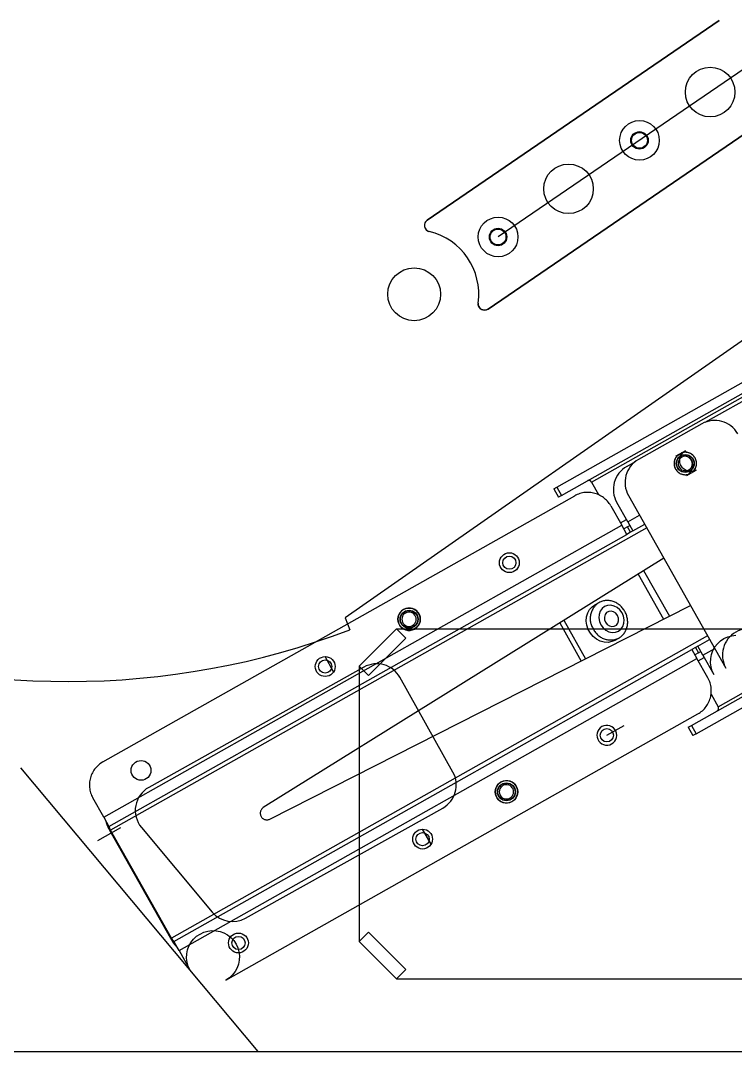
# Model space of a CAD drawing. Header units: inches. Extents: x 0 to 20.3, y 0 to 46.
# Drawn here: x 8.73 to 15.49, y 0 to 9.75 of the extents above; entities that cross this region are included whole.
import ezdxf

# ---------------------------------------------------------------- set-up
doc = ezdxf.new("R2010")
doc.units = ezdxf.units.IN
doc.header["$MEASUREMENT"] = 0
for name, color, linetype in [('1_250BIT_500DEP', 7, 'Continuous'), ('3_250BIT_500TAB', 7, 'Continuous'), ('6_125BIT_500DEP', 7, 'Continuous'), ('6A_125BIT_500DEP', 7, 'Continuous'), ('7_VCARVE_BIT', 7, 'Continuous'), ('8_250BIT_500OUTLINE', 7, 'Continuous'), ('CONSTRUCTION', 7, 'Continuous'), ('DF_COMP', 7, 'Continuous'), ('PLASTICS', 7, 'Continuous')]:
    doc.layers.add(name, color=color, linetype=linetype)

msp = doc.modelspace()

# ---------------------------------------------------------------- linework, layer by layer
at = {"layer": '1_250BIT_500DEP', "linetype": 'Continuous'}
for centre, radius in [((15.2564, 9.078), 0.2344), ((13.9169, 8.1625), 0.2344), ((12.4571, 7.1647), 0.25)]:
    msp.add_circle(centre, radius, dxfattribs=at)
at = {"layer": '3_250BIT_500TAB', "linetype": 'Continuous'}
for p, q in [((11.9814, 3.6361), (9.9466, 2.4984)), ((12.8229, 2.6433), (12.3216, 3.5399)), ((10.8609, 1.26), (12.7267, 2.3031)), ((9.8768, 2.1199), (10.5471, 1.3179))]:
    msp.add_line(p, q, dxfattribs=at)
for centre, start, end in [((12.1034, 3.4179), 29.20922, 119.20922), ((12.6047, 2.5213), 299.20922, 29.20922), ((10.0686, 2.2802), 119.20922, 219.88957), ((10.7389, 1.4782), 219.88957, 299.20922)]:
    msp.add_arc(centre, 0.25, start, end, dxfattribs=at)
at = {"layer": '6_125BIT_500DEP', "linetype": 'Continuous'}
for centre, radius in [((14.5877, 8.621), 0.0825), ((13.2503, 7.7068), 0.0825), ((15.0212, 5.5634), 0.085), ((12.4084, 4.0893), 0.085), ((13.3297, 2.4562), 0.085)]:
    msp.add_circle(centre, radius, dxfattribs=at)
at = {"layer": '6A_125BIT_500DEP', "linetype": 'Continuous'}
for centre in [(13.3571, 4.6245), (11.6152, 3.6418), (14.2784, 2.9915), (12.5365, 2.0088), (10.7946, 1.026)]:
    msp.add_circle(centre, 0.0625, dxfattribs=at)
at = {"layer": '7_VCARVE_BIT', "linetype": 'Continuous'}
for centre in [(13.3571, 4.6245), (11.6152, 3.6418), (14.2784, 2.9915), (12.5365, 2.0088), (10.7946, 1.026)]:
    msp.add_circle(centre, 0.0625, dxfattribs=at)
at = {"layer": '8_250BIT_500OUTLINE', "linetype": 'Continuous'}
for p, q in [((8.7342, 2.6837), (10.9774, 0)), ((10.9774, 0), (18.375, 0))]:
    msp.add_line(p, q, dxfattribs=at)
at = {"layer": 'CONSTRUCTION', "linetype": 'Continuous'}
for p, q in [((18.1953, 8.5681), (11.8034, 4.1025)), ((11.8034, 4.1025), (11.8466, 3.9891)), ((12.2911, 4), (11.9375, 3.6464)), ((12.2911, 4), (17.6464, 4)), ((12.3794, 3.9116), (12.2911, 4)), ((12.0259, 3.5581), (12.3794, 3.9116)), ((11.9375, 3.6464), (12.0259, 3.5581)), ((11.9375, 3.6464), (11.9375, 1.0411)), ((12.0259, 1.1294), (11.9375, 1.0411)), ((12.3794, 0.7759), (12.0259, 1.1294)), ((11.9375, 1.0411), (12.2911, 0.6875)), ((12.2911, 0.6875), (12.3794, 0.7759)), ((12.2911, 0.6875), (17.6464, 0.6875)), ((0, 0), (18.375, 0))]:
    msp.add_line(p, q, dxfattribs=at)
msp.add_arc((9.1875, 10.9727), 7.4727, 249.15504, 290.84496, dxfattribs=at)
at = {"layer": 'DF_COMP', "linetype": 'Continuous'}
for p, q in [((12.58, 7.8664), (15.3421, 9.7543)), ((15.9251, 9.5351), (13.2503, 7.7068)), ((13.1555, 7.0243), (16.6375, 9.4043)), ((14.1331, 5.3866), (16.637, 6.7993)), ((13.8058, 5.3398), (16.0921, 6.6296)), ((13.85, 5.2614), (16.1363, 6.5513)), ((15.209, 5.9535), (15.7838, 6.2778)), ((15.1771, 5.9383), (14.5783, 5.6005)), ((15.0219, 5.6843), (14.9326, 5.6339)), ((14.9919, 5.6652), (14.9823, 5.6619)), ((14.9947, 5.6665), (14.9851, 5.6636)), ((14.9892, 5.6554), (14.9962, 5.6639)), ((15.0017, 5.6676), (14.9919, 5.6652)), ((15.0044, 5.6685), (14.9947, 5.6665)), ((14.9962, 5.6639), (15.004, 5.6716)), ((15.0117, 5.6689), (15.0017, 5.6676)), ((15.004, 5.6716), (15.0126, 5.6784)), ((15.0143, 5.6696), (15.0044, 5.6685)), ((15.0219, 5.6694), (15.0117, 5.6689)), ((15.0126, 5.6784), (15.0219, 5.6843)), ((15.0243, 5.6698), (15.0143, 5.6696)), ((15.032, 5.6688), (15.0219, 5.6694)), ((15.0342, 5.6691), (15.0243, 5.6698)), ((15.042, 5.6673), (15.032, 5.6688)), ((15.044, 5.6674), (15.0342, 5.6691)), ((15.0518, 5.6649), (15.042, 5.6673)), ((15.0536, 5.6648), (15.044, 5.6674)), ((15.0614, 5.6615), (15.0518, 5.6649)), ((15.0629, 5.6613), (15.0536, 5.6648)), ((15.0705, 5.6572), (15.0614, 5.6615)), ((15.0719, 5.657), (15.0629, 5.6613)), ((14.4679, 5.5354), (14.5488, 5.581)), ((14.9158, 5.5783), (14.9148, 5.5684)), ((14.9148, 5.5684), (14.9148, 5.5585)), ((14.9154, 5.5703), (14.9152, 5.5631)), ((14.9152, 5.5631), (14.9155, 5.556)), ((14.9157, 5.5733), (14.9154, 5.5703)), ((14.916, 5.5763), (14.9157, 5.5733)), ((14.9176, 5.5881), (14.9158, 5.5783)), ((14.9164, 5.5793), (14.916, 5.5763)), ((14.9169, 5.5822), (14.9164, 5.5793)), ((14.9175, 5.5852), (14.9169, 5.5822)), ((14.9182, 5.5881), (14.9175, 5.5852)), ((14.9204, 5.5977), (14.9176, 5.5881)), ((14.9189, 5.5911), (14.9182, 5.5881)), ((14.9197, 5.594), (14.9189, 5.5911)), ((14.9207, 5.5969), (14.9197, 5.594)), ((14.924, 5.6069), (14.9204, 5.5977)), ((14.9216, 5.5997), (14.9207, 5.5969)), ((14.9227, 5.6025), (14.9216, 5.5997)), ((14.9239, 5.6053), (14.9227, 5.6025)), ((14.9251, 5.6081), (14.9239, 5.6053)), ((14.9285, 5.6158), (14.924, 5.6069)), ((14.9264, 5.6108), (14.9251, 5.6081)), ((14.9278, 5.6135), (14.9264, 5.6108)), ((14.9293, 5.6161), (14.9278, 5.6135)), ((14.9338, 5.6242), (14.9285, 5.6158)), ((14.9308, 5.6187), (14.9293, 5.6161)), ((14.9324, 5.6213), (14.9308, 5.6187)), ((14.9341, 5.6238), (14.9324, 5.6213)), ((14.9326, 5.6339), (14.9425, 5.6388)), ((14.9399, 5.6321), (14.9338, 5.6242)), ((14.9359, 5.6262), (14.9341, 5.6238)), ((14.9377, 5.6286), (14.9359, 5.6262)), ((14.9396, 5.631), (14.9377, 5.6286)), ((14.9416, 5.6333), (14.9396, 5.631)), ((14.9467, 5.6394), (14.9399, 5.6321)), ((14.9436, 5.6355), (14.9416, 5.6333)), ((14.9425, 5.6388), (14.9528, 5.6427)), ((14.9457, 5.6377), (14.9436, 5.6355)), ((14.9478, 5.6398), (14.9457, 5.6377)), ((14.9541, 5.6461), (14.9467, 5.6394)), ((14.95, 5.6419), (14.9478, 5.6398)), ((14.9523, 5.6439), (14.95, 5.6419)), ((14.9546, 5.6458), (14.9523, 5.6439)), ((14.9528, 5.6427), (14.9634, 5.6454)), ((14.9549, 5.5782), (14.9532, 5.564)), ((14.9532, 5.564), (14.9546, 5.5499)), ((14.957, 5.6477), (14.9546, 5.6458)), ((14.9594, 5.5916), (14.9549, 5.5782)), ((14.9666, 5.6039), (14.9594, 5.5916)), ((14.9634, 5.6454), (14.9743, 5.647)), ((14.9762, 5.6143), (14.9666, 5.6039)), ((14.9685, 5.5939), (14.9692, 5.6049)), ((14.969, 5.5829), (14.9685, 5.5939)), ((14.9706, 5.572), (14.969, 5.5829)), ((14.9692, 5.6049), (14.971, 5.6157)), ((14.9733, 5.5614), (14.9706, 5.572)), ((14.971, 5.6157), (14.9739, 5.6263)), ((14.9771, 5.5511), (14.9733, 5.5614)), ((14.9739, 5.6263), (14.978, 5.6365)), ((14.9743, 5.647), (14.9853, 5.6475)), ((14.9878, 5.6226), (14.9762, 5.6143)), ((14.978, 5.6365), (14.9831, 5.6462)), ((14.9831, 5.6462), (14.9892, 5.6554)), ((14.9853, 5.6475), (14.9962, 5.6468)), ((15.0009, 5.6282), (14.9878, 5.6226)), ((14.9962, 5.6468), (15.0071, 5.645)), ((15.0148, 5.6311), (15.0009, 5.6282)), ((15.0071, 5.645), (15.0176, 5.642)), ((15.029, 5.6309), (15.0148, 5.6311)), ((15.0176, 5.642), (15.0279, 5.638)), ((15.0279, 5.638), (15.0376, 5.6329)), ((15.0429, 5.6278), (15.029, 5.6309)), ((15.0376, 5.6329), (15.0468, 5.6268)), ((15.0558, 5.6219), (15.0429, 5.6278)), ((15.0468, 5.6268), (15.0552, 5.6198)), ((15.0552, 5.6198), (15.0629, 5.612)), ((15.0672, 5.6134), (15.0558, 5.6219)), ((15.0629, 5.612), (15.0698, 5.6033)), ((15.0766, 5.6028), (15.0672, 5.6134)), ((15.0698, 5.6033), (15.0757, 5.5941)), ((15.0793, 5.6521), (15.0705, 5.6572)), ((15.0804, 5.6519), (15.0719, 5.657)), ((15.0757, 5.5941), (15.0806, 5.5842)), ((15.0836, 5.5904), (15.0766, 5.6028)), ((15.0875, 5.6461), (15.0793, 5.6521)), ((15.0884, 5.646), (15.0804, 5.6519)), ((15.0806, 5.5842), (15.0844, 5.5739)), ((15.0879, 5.5768), (15.0836, 5.5904)), ((15.0844, 5.5739), (15.0871, 5.5633)), ((15.0871, 5.5633), (15.0887, 5.5524)), ((15.095, 5.6394), (15.0875, 5.6461)), ((15.0876, 5.5486), (15.0892, 5.5627)), ((15.0892, 5.5627), (15.0879, 5.5768)), ((15.0959, 5.6393), (15.0884, 5.646)), ((15.102, 5.632), (15.095, 5.6394)), ((15.1026, 5.632), (15.0959, 5.6393)), ((15.1082, 5.624), (15.102, 5.632)), ((15.1087, 5.6241), (15.1026, 5.632)), ((15.1135, 5.6154), (15.1082, 5.624)), ((15.114, 5.6157), (15.1087, 5.6241)), ((15.1181, 5.6064), (15.1135, 5.6154)), ((15.1185, 5.6068), (15.114, 5.6157)), ((15.1218, 5.597), (15.1181, 5.6064)), ((15.1221, 5.5975), (15.1185, 5.6068)), ((15.1245, 5.5872), (15.1218, 5.597)), ((15.1248, 5.588), (15.1221, 5.5975)), ((15.1263, 5.5773), (15.1245, 5.5872)), ((15.1267, 5.5782), (15.1248, 5.588)), ((15.1272, 5.5672), (15.1263, 5.5773)), ((15.1276, 5.5683), (15.1267, 5.5782)), ((15.127, 5.557), (15.1272, 5.5672)), ((15.1276, 5.5583), (15.1276, 5.5683)), ((14.9148, 5.5585), (14.9158, 5.5485)), ((14.9155, 5.556), (14.9162, 5.549)), ((14.9158, 5.5485), (14.9176, 5.5388)), ((14.9162, 5.549), (14.9174, 5.542)), ((14.9174, 5.542), (14.9191, 5.5351)), ((14.9176, 5.5388), (14.9204, 5.5292)), ((14.9191, 5.5351), (14.9212, 5.5283)), ((14.9204, 5.5292), (14.924, 5.5199)), ((14.9212, 5.5283), (14.9238, 5.5217)), ((14.9238, 5.5217), (14.9268, 5.5152)), ((14.924, 5.5199), (14.9285, 5.511)), ((14.9268, 5.5152), (14.9302, 5.509)), ((14.9285, 5.511), (14.9338, 5.5026)), ((14.9302, 5.509), (14.9341, 5.503)), ((14.9338, 5.5026), (14.9398, 5.4947)), ((14.9341, 5.503), (14.9383, 5.4973)), ((14.9383, 5.4973), (14.9429, 5.4919)), ((14.9398, 5.4947), (14.9466, 5.4874)), ((14.9429, 5.4919), (14.9479, 5.4868)), ((14.9466, 5.4874), (14.954, 5.4808)), ((14.9479, 5.4868), (14.9532, 5.4821)), ((14.9532, 5.4821), (14.9588, 5.4777)), ((14.954, 5.4808), (14.962, 5.4748)), ((14.9546, 5.5499), (14.9588, 5.5363)), ((14.9588, 5.5363), (14.9658, 5.5239)), ((14.9588, 5.4777), (14.9647, 5.4737)), ((14.962, 5.4748), (14.9705, 5.4697)), ((14.9647, 5.4737), (14.9708, 5.4701)), ((14.9658, 5.5239), (14.9752, 5.5133)), ((14.9705, 5.4697), (14.9795, 5.4654)), ((14.9708, 5.4701), (14.9772, 5.467)), ((14.9752, 5.5133), (14.9866, 5.5048)), ((14.982, 5.5413), (14.9771, 5.5511)), ((14.9772, 5.467), (14.9837, 5.4642)), ((14.9795, 5.4654), (14.9888, 5.4619)), ((14.9879, 5.532), (14.982, 5.5413)), ((14.9837, 5.4642), (14.9905, 5.4619)), ((14.9866, 5.5048), (14.9996, 5.4989)), ((14.9948, 5.5234), (14.9879, 5.532)), ((15.0024, 5.5155), (14.9948, 5.5234)), ((14.9996, 5.4989), (15.0134, 5.4958)), ((15.0109, 5.5085), (15.0024, 5.5155)), ((15.0201, 5.5024), (15.0109, 5.5085)), ((15.0134, 5.4958), (15.0277, 5.4957)), ((15.0298, 5.4974), (15.0201, 5.5024)), ((15.0277, 5.4957), (15.0416, 5.4985)), ((15.04, 5.4933), (15.0298, 5.4974)), ((15.0358, 5.451), (15.1251, 5.5014)), ((15.0506, 5.4904), (15.04, 5.4933)), ((15.0416, 5.4985), (15.0546, 5.5041)), ((15.0537, 5.4638), (15.0451, 5.4569)), ((15.0478, 5.4602), (15.0573, 5.4632)), ((15.0615, 5.4885), (15.0506, 5.4904)), ((15.0535, 5.4624), (15.0602, 5.4648)), ((15.0615, 5.4714), (15.0537, 5.4638)), ((15.0546, 5.5041), (15.0662, 5.5124)), ((15.0724, 5.4878), (15.0615, 5.4885)), ((15.0685, 5.4799), (15.0615, 5.4714)), ((15.0662, 5.5124), (15.0758, 5.5228)), ((15.0746, 5.4891), (15.0685, 5.4799)), ((15.0834, 5.4883), (15.0724, 5.4878)), ((15.0797, 5.4988), (15.0746, 5.4891)), ((15.0758, 5.5228), (15.0831, 5.5351)), ((15.0837, 5.509), (15.0797, 5.4988)), ((15.0831, 5.5351), (15.0876, 5.5486)), ((15.0943, 5.4899), (15.0834, 5.4883)), ((15.0867, 5.5196), (15.0837, 5.509)), ((15.0855, 5.479), (15.0932, 5.4856)), ((15.0885, 5.5305), (15.0867, 5.5196)), ((15.0883, 5.4807), (15.0958, 5.4873)), ((15.0892, 5.5414), (15.0885, 5.5305)), ((15.0887, 5.5524), (15.0892, 5.5414)), ((15.0932, 5.4856), (15.1003, 5.4928)), ((15.1049, 5.4927), (15.0943, 5.4899)), ((15.0958, 5.4873), (15.1025, 5.4946)), ((15.1003, 5.4928), (15.1067, 5.5007)), ((15.1025, 5.4946), (15.1086, 5.5025)), ((15.1152, 5.4965), (15.1049, 5.4927)), ((15.1067, 5.5007), (15.1123, 5.5091)), ((15.1086, 5.5025), (15.1139, 5.5109)), ((15.1123, 5.5091), (15.117, 5.518)), ((15.1139, 5.5109), (15.1184, 5.5198)), ((15.1251, 5.5014), (15.1152, 5.4965)), ((15.117, 5.518), (15.1209, 5.5274)), ((15.1184, 5.5198), (15.122, 5.5291)), ((15.1209, 5.5274), (15.1239, 5.5371)), ((15.122, 5.5291), (15.1248, 5.5386)), ((15.1239, 5.5371), (15.1259, 5.547)), ((15.1248, 5.5386), (15.1267, 5.5484)), ((15.1259, 5.547), (15.127, 5.557)), ((15.1267, 5.5484), (15.1276, 5.5583)), ((14.097, 5.4006), (14.0957, 5.4)), ((14.0984, 5.4011), (14.097, 5.4006)), ((14.0998, 5.4015), (14.0984, 5.4011)), ((14.1012, 5.4019), (14.0998, 5.4015)), ((14.1027, 5.4022), (14.1012, 5.4019)), ((14.1041, 5.4024), (14.1027, 5.4022)), ((14.1056, 5.4026), (14.1041, 5.4024)), ((14.107, 5.4026), (14.1056, 5.4026)), ((14.1085, 5.4026), (14.107, 5.4026)), ((14.11, 5.4026), (14.1085, 5.4026)), ((14.1114, 5.4024), (14.11, 5.4026)), ((14.1129, 5.4022), (14.1114, 5.4024)), ((14.1143, 5.4018), (14.1129, 5.4022)), ((14.1157, 5.4015), (14.1143, 5.4018)), ((14.1171, 5.401), (14.1157, 5.4015)), ((14.1185, 5.4005), (14.1171, 5.401)), ((14.1198, 5.3999), (14.1185, 5.4005)), ((14.1211, 5.3992), (14.1198, 5.3999)), ((14.1224, 5.3985), (14.1211, 5.3992)), ((14.1236, 5.3977), (14.1224, 5.3985)), ((14.1248, 5.3968), (14.1236, 5.3977)), ((14.126, 5.3959), (14.1248, 5.3968)), ((14.127, 5.3949), (14.126, 5.3959)), ((14.1281, 5.3939), (14.127, 5.3949)), ((14.1291, 5.3928), (14.1281, 5.3939)), ((14.13, 5.3916), (14.1291, 5.3928)), ((14.1308, 5.3904), (14.13, 5.3916)), ((14.1316, 5.3892), (14.1308, 5.3904)), ((14.1324, 5.3879), (14.1316, 5.3892)), ((14.1331, 5.3866), (14.1324, 5.3879)), ((14.1331, 5.3866), (14.1996, 5.2688)), ((14.9888, 5.4619), (14.9985, 5.4593)), ((14.9905, 5.4619), (14.9973, 5.4601)), ((14.9973, 5.4601), (15.0043, 5.4587)), ((14.9985, 5.4593), (15.0083, 5.4577)), ((15.0043, 5.4587), (15.0113, 5.4578)), ((15.0083, 5.4577), (15.0182, 5.4569)), ((15.0113, 5.4578), (15.0184, 5.4574)), ((15.0182, 5.4569), (15.0281, 5.4571)), ((15.0184, 5.4574), (15.0256, 5.4574)), ((15.0256, 5.4574), (15.0326, 5.458)), ((15.0281, 5.4571), (15.038, 5.4582)), ((15.0326, 5.458), (15.0397, 5.459)), ((15.0451, 5.4569), (15.0358, 5.451)), ((15.038, 5.4582), (15.0478, 5.4602)), ((15.0397, 5.459), (15.0466, 5.4605)), ((15.0466, 5.4605), (15.0535, 5.4624)), ((13.7767, 5.3233), (13.8058, 5.3398)), ((13.7767, 5.3233), (13.8209, 5.245)), ((13.8058, 5.3398), (13.85, 5.2614)), ((13.9993, 5.2694), (13.9874, 5.2639)), ((14.0114, 5.2743), (13.9993, 5.2694)), ((14.0238, 5.2785), (14.0114, 5.2743)), ((14.0364, 5.2821), (14.0238, 5.2785)), ((14.0491, 5.2851), (14.0364, 5.2821)), ((14.062, 5.2873), (14.0491, 5.2851)), ((14.075, 5.2889), (14.062, 5.2873)), ((14.0881, 5.2898), (14.075, 5.2889)), ((14.1012, 5.29), (14.0881, 5.2898)), ((14.1142, 5.2895), (14.1012, 5.29)), ((14.1273, 5.2884), (14.1142, 5.2895)), ((14.1402, 5.2865), (14.1273, 5.2884)), ((14.1531, 5.284), (14.1402, 5.2865)), ((14.1658, 5.2808), (14.1531, 5.284)), ((14.1783, 5.277), (14.1658, 5.2808)), ((14.1906, 5.2725), (14.1783, 5.277)), ((14.2026, 5.2674), (14.1906, 5.2725)), ((14.2144, 5.2616), (14.2026, 5.2674)), ((9.5122, 2.7395), (13.9758, 5.2578)), ((13.85, 5.2614), (13.8209, 5.245)), ((13.9874, 5.2639), (13.9758, 5.2578)), ((14.2258, 5.2553), (14.2144, 5.2616)), ((14.2369, 5.2483), (14.2258, 5.2553)), ((14.2476, 5.2408), (14.2369, 5.2483)), ((14.2579, 5.2327), (14.2476, 5.2408)), ((14.2678, 5.2241), (14.2579, 5.2327)), ((14.2772, 5.215), (14.2678, 5.2241)), ((14.2861, 5.2054), (14.2772, 5.215)), ((14.2945, 5.1954), (14.2861, 5.2054)), ((14.3024, 5.1849), (14.2945, 5.1954)), ((14.3097, 5.1741), (14.3024, 5.1849)), ((14.3164, 5.1629), (14.3097, 5.1741)), ((14.4765, 5.0113), (14.373, 5.1948)), ((14.4834, 5.2599), (15.4047, 3.6269)), ((14.3164, 5.1629), (14.4199, 4.9794)), ((14.4765, 5.0113), (14.5881, 5.0743)), ((9.5208, 2.2155), (14.4199, 4.9794)), ((14.4073, 5.0017), (14.4639, 5.0337)), ((14.4687, 4.8929), (14.4199, 4.9794)), ((14.4731, 4.9642), (14.4959, 4.9771)), ((14.4765, 5.0113), (14.5253, 4.9248)), ((14.5253, 4.9248), (14.637, 4.9878)), ((9.5696, 2.1289), (14.4687, 4.8929)), ((14.6563, 4.9535), (9.5852, 2.0925)), ((14.4731, 4.9642), (14.4393, 4.9451)), ((14.5026, 4.9119), (14.4687, 4.8929)), ((14.5026, 4.9119), (14.4731, 4.9642)), ((14.5253, 4.9248), (14.5026, 4.9119)), ((14.8171, 4.6685), (11.0299, 2.3069)), ((15.332, 3.2615), (17.836, 4.6742)), ((14.5749, 4.5175), (14.8165, 4.0891)), ((14.6271, 4.55), (14.8714, 4.117)), ((15.0785, 3.084), (17.3647, 4.3739)), ((15.1227, 3.0057), (17.4089, 4.2955)), ((11.0913, 2.1981), (15.071, 4.2183)), ((12.3983, 4.1953), (12.3765, 4.1909)), ((12.4205, 4.1951), (12.3983, 4.1953)), ((12.4423, 4.1902), (12.4205, 4.1951)), ((14.1162, 4.1817), (14.141, 4.2084)), ((14.141, 4.2084), (14.1632, 4.2239)), ((14.1553, 4.2007), (14.15, 4.1929)), ((14.161, 4.2082), (14.1553, 4.2007)), ((14.167, 4.2154), (14.161, 4.2082)), ((14.2024, 4.246), (14.1636, 4.2241)), ((14.1735, 4.2223), (14.167, 4.2154)), ((14.1803, 4.2288), (14.1735, 4.2223)), ((14.1875, 4.235), (14.1803, 4.2288)), ((14.1949, 4.2408), (14.1875, 4.235)), ((14.2027, 4.2462), (14.1949, 4.2408)), ((14.258, 4.2085), (14.2344, 4.19)), ((14.2861, 4.2192), (14.258, 4.2085)), ((14.3167, 4.2212), (14.2861, 4.2192)), ((14.3477, 4.2146), (14.3167, 4.2212)), ((14.3771, 4.1996), (14.3477, 4.2146)), ((14.4028, 4.1774), (14.3771, 4.1996)), ((12.3044, 4.1124), (12.3019, 4.0903)), ((12.3115, 4.1335), (12.3044, 4.1124)), ((12.3228, 4.1527), (12.3115, 4.1335)), ((12.3379, 4.1691), (12.3228, 4.1527)), ((12.356, 4.182), (12.3379, 4.1691)), ((12.342, 4.1041), (12.3404, 4.0899)), ((12.3465, 4.1175), (12.342, 4.1041)), ((12.3538, 4.1298), (12.3465, 4.1175)), ((12.3634, 4.1402), (12.3538, 4.1298)), ((12.3765, 4.1909), (12.356, 4.182)), ((12.375, 4.1485), (12.3634, 4.1402)), ((12.388, 4.1541), (12.375, 4.1485)), ((12.4019, 4.157), (12.388, 4.1541)), ((12.4161, 4.1568), (12.4019, 4.157)), ((12.43, 4.1537), (12.4161, 4.1568)), ((12.4429, 4.1478), (12.43, 4.1537)), ((12.4625, 4.181), (12.4423, 4.1902)), ((12.4544, 4.1393), (12.4429, 4.1478)), ((12.4638, 4.1287), (12.4544, 4.1393)), ((12.4804, 4.1677), (12.4625, 4.181)), ((12.4708, 4.1163), (12.4638, 4.1287)), ((12.475, 4.1027), (12.4708, 4.1163)), ((12.4764, 4.0886), (12.475, 4.1027)), ((12.4951, 4.151), (12.4804, 4.1677)), ((12.5061, 4.1316), (12.4951, 4.151)), ((12.5128, 4.1104), (12.5061, 4.1316)), ((12.5149, 4.0882), (12.5128, 4.1104)), ((14.0846, 4.0725), (14.0873, 4.1121)), ((14.0873, 4.1121), (14.098, 4.149)), ((14.098, 4.149), (14.1162, 4.1817)), ((14.1218, 4.1038), (14.1216, 4.0944)), ((14.1224, 4.1132), (14.1218, 4.1038)), ((14.1236, 4.1226), (14.1224, 4.1132)), ((14.1252, 4.1319), (14.1236, 4.1226)), ((14.1274, 4.1411), (14.1252, 4.1319)), ((14.13, 4.1502), (14.1274, 4.1411)), ((14.1331, 4.1591), (14.13, 4.1502)), ((14.1366, 4.1679), (14.1331, 4.1591)), ((14.1406, 4.1764), (14.1366, 4.1679)), ((14.1451, 4.1848), (14.1406, 4.1764)), ((14.15, 4.1929), (14.1451, 4.1848)), ((14.2064, 4.1348), (14.204, 4.102)), ((14.204, 4.102), (14.2097, 4.0685)), ((14.2168, 4.1648), (14.2064, 4.1348)), ((14.2344, 4.19), (14.2168, 4.1648)), ((14.2629, 4.1337), (14.2561, 4.1106)), ((14.2561, 4.1106), (14.2573, 4.0854)), ((14.277, 4.1519), (14.2629, 4.1337)), ((14.2966, 4.163), (14.277, 4.1519)), ((14.3195, 4.1656), (14.2966, 4.163)), ((14.3428, 4.1595), (14.3195, 4.1656)), ((14.3637, 4.1454), (14.3428, 4.1595)), ((14.3797, 4.125), (14.3637, 4.1454)), ((14.3889, 4.1007), (14.3797, 4.125)), ((14.3901, 4.0756), (14.3889, 4.1007)), ((14.423, 4.1495), (14.4028, 4.1774)), ((14.4365, 4.1177), (14.423, 4.1495)), ((14.4422, 4.0842), (14.4365, 4.1177)), ((12.3019, 4.0903), (12.304, 4.0682)), ((12.304, 4.0682), (12.3106, 4.0469)), ((12.3106, 4.0469), (12.3216, 4.0275)), ((12.3216, 4.0275), (12.3363, 4.0108)), ((12.3363, 4.0108), (12.3542, 3.9976)), ((12.3404, 4.0899), (12.3417, 4.0758)), ((12.3417, 4.0758), (12.346, 4.0622)), ((12.346, 4.0622), (12.353, 4.0498)), ((12.353, 4.0498), (12.3624, 4.0392)), ((12.3624, 4.0392), (12.3738, 4.0307)), ((12.3738, 4.0307), (12.3867, 4.0248)), ((12.3867, 4.0248), (12.4006, 4.0217)), ((12.4006, 4.0217), (12.4148, 4.0216)), ((12.4148, 4.0216), (12.4287, 4.0244)), ((12.4287, 4.0244), (12.4418, 4.03)), ((12.4418, 4.03), (12.4534, 4.0383)), ((12.4534, 4.0383), (12.463, 4.0487)), ((12.4607, 3.9965), (12.4788, 4.0094)), ((12.463, 4.0487), (12.4702, 4.061)), ((12.4702, 4.061), (12.4747, 4.0745)), ((12.4747, 4.0745), (12.4764, 4.0886)), ((12.4788, 4.0094), (12.4939, 4.0258)), ((12.4939, 4.0258), (12.5052, 4.045)), ((12.5052, 4.045), (12.5123, 4.0661)), ((12.5123, 4.0661), (12.5149, 4.0882)), ((13.8338, 4.0553), (14.0377, 3.6938)), ((13.8724, 4.0794), (14.0783, 3.7144)), ((14.09, 4.0322), (14.0846, 4.0725)), ((14.1032, 3.9929), (14.09, 4.0322)), ((14.1216, 4.0944), (14.122, 4.0849)), ((14.122, 4.0849), (14.1228, 4.0755)), ((14.1228, 4.0755), (14.1241, 4.0662)), ((14.1241, 4.0662), (14.1259, 4.0569)), ((14.1259, 4.0569), (14.1282, 4.0477)), ((14.1282, 4.0477), (14.131, 4.0387)), ((14.131, 4.0387), (14.1343, 4.0298)), ((14.1343, 4.0298), (14.138, 4.0212)), ((14.138, 4.0212), (14.1421, 4.0127)), ((14.1421, 4.0127), (14.1468, 4.0044)), ((14.1468, 4.0044), (14.1518, 3.9964)), ((14.2097, 4.0685), (14.2232, 4.0367)), ((14.2232, 4.0367), (14.2434, 4.0088)), ((14.2434, 4.0088), (14.2691, 3.9866)), ((14.2573, 4.0854), (14.2665, 4.0612)), ((14.2665, 4.0612), (14.2826, 4.0408)), ((14.2826, 4.0408), (14.3035, 4.0267)), ((14.3035, 4.0267), (14.3267, 4.0206)), ((14.3267, 4.0206), (14.3496, 4.0232)), ((14.3496, 4.0232), (14.3692, 4.0343)), ((14.3692, 4.0343), (14.3833, 4.0525)), ((14.3833, 4.0525), (14.3901, 4.0756)), ((14.4119, 3.9962), (14.4295, 4.0213)), ((14.4295, 4.0213), (14.4398, 4.0514)), ((14.4398, 4.0514), (14.4422, 4.0842)), ((15.2318, 3.9334), (10.1607, 1.0724)), ((12.3542, 3.9976), (12.3744, 3.9883)), ((12.3744, 3.9883), (12.3962, 3.9835)), ((12.3962, 3.9835), (12.4184, 3.9832)), ((12.4184, 3.9832), (12.4403, 3.9877)), ((12.4403, 3.9877), (12.4607, 3.9965)), ((14.1237, 3.9567), (14.1032, 3.9929)), ((14.1504, 3.9251), (14.1237, 3.9567)), ((14.1821, 3.8996), (14.1504, 3.9251)), ((14.1518, 3.9964), (14.156, 3.988)), ((14.156, 3.988), (14.1607, 3.9799)), ((14.1607, 3.9799), (14.1657, 3.972)), ((14.1657, 3.972), (14.1712, 3.9643)), ((14.1712, 3.9643), (14.1771, 3.957)), ((14.1771, 3.957), (14.1834, 3.95)), ((14.1834, 3.95), (14.19, 3.9433)), ((14.19, 3.9433), (14.1969, 3.9369)), ((14.1969, 3.9369), (14.2042, 3.931)), ((14.2042, 3.931), (14.2118, 3.9254)), ((14.2118, 3.9254), (14.2196, 3.9202)), ((14.2196, 3.9202), (14.2277, 3.9155)), ((14.2277, 3.9155), (14.2361, 3.9112)), ((14.2361, 3.9112), (14.2447, 3.9073)), ((14.2447, 3.9073), (14.2534, 3.9039)), ((14.2534, 3.9039), (14.2623, 3.9009)), ((14.2691, 3.9866), (14.2985, 3.9716)), ((14.2985, 3.9716), (14.3295, 3.965)), ((14.3295, 3.965), (14.3601, 3.967)), ((14.3528, 3.8888), (14.3916, 3.9107)), ((14.3601, 3.967), (14.3882, 3.9777)), ((14.3644, 3.9003), (14.3733, 3.9032)), ((14.3733, 3.9032), (14.3821, 3.9065)), ((14.3821, 3.9065), (14.3907, 3.9102)), ((14.3882, 3.9777), (14.4119, 3.9962)), ((15.3542, 3.8848), (15.3868, 3.9067)), ((15.3868, 3.9067), (15.4223, 3.9232)), ((15.4223, 3.9232), (15.4601, 3.934)), ((15.4601, 3.934), (15.499, 3.9387)), ((14.2174, 3.8815), (14.1821, 3.8996)), ((14.2546, 3.8715), (14.2174, 3.8815)), ((14.2919, 3.8702), (14.2546, 3.8715)), ((14.2623, 3.9009), (14.2714, 3.8984)), ((14.2714, 3.8984), (14.2806, 3.8964)), ((14.2806, 3.8964), (14.2899, 3.8949)), ((14.2899, 3.8949), (14.2992, 3.8939)), ((14.3276, 3.8775), (14.2919, 3.8702)), ((14.2992, 3.8939), (14.3086, 3.8933)), ((14.3086, 3.8933), (14.318, 3.8933)), ((14.318, 3.8933), (14.3274, 3.8937)), ((14.3274, 3.8937), (14.3368, 3.8946)), ((14.3524, 3.8886), (14.3276, 3.8775)), ((14.3368, 3.8946), (14.3461, 3.896)), ((14.3461, 3.896), (14.3553, 3.8979)), ((14.3553, 3.8979), (14.3644, 3.9003)), ((15.1168, 3.8232), (15.0829, 3.8042)), ((15.1396, 3.8361), (15.1168, 3.8232)), ((15.1168, 3.8232), (15.1462, 3.771)), ((15.1396, 3.8361), (15.2512, 3.8991)), ((15.1884, 3.7496), (15.1396, 3.8361)), ((15.1884, 3.7496), (15.3, 3.8125)), ((15.2823, 3.7929), (15.3013, 3.8272)), ((15.3013, 3.8272), (15.3255, 3.8581)), ((15.3255, 3.8581), (15.3542, 3.8848)), ((10.1838, 1.0402), (15.0829, 3.8042)), ((10.2327, 0.9537), (15.1318, 3.7176)), ((11.6952, 3.5928), (11.6147, 3.7355)), ((15.0829, 3.8042), (15.1318, 3.7176)), ((15.1462, 3.771), (15.1124, 3.7519)), ((15.2353, 3.5342), (15.1318, 3.7176)), ((15.1444, 3.6953), (15.201, 3.7272)), ((15.1462, 3.771), (15.169, 3.7839)), ((15.1884, 3.7496), (15.2919, 3.5661)), ((15.2598, 3.6784), (15.2613, 3.7176)), ((15.2613, 3.7176), (15.2688, 3.7561)), ((15.2688, 3.7561), (15.2823, 3.7929)), ((15.2646, 3.6394), (15.2598, 3.6784)), ((15.2753, 3.6017), (15.2646, 3.6394)), ((15.2414, 3.5226), (15.2353, 3.5342)), ((15.2469, 3.5107), (15.2414, 3.5226)), ((15.2919, 3.5661), (15.2753, 3.6017)), ((15.2518, 3.4986), (15.2469, 3.5107)), ((15.256, 3.4862), (15.2518, 3.4986)), ((15.2596, 3.4736), (15.256, 3.4862)), ((15.2626, 3.4609), (15.2596, 3.4736)), ((15.2648, 3.448), (15.2626, 3.4609)), ((15.2664, 3.435), (15.2648, 3.448)), ((15.2673, 3.4219), (15.2664, 3.435)), ((15.2675, 3.4088), (15.2673, 3.4219)), ((15.2449, 3.3074), (15.25, 3.3194)), ((15.25, 3.3194), (15.2545, 3.3317)), ((15.2545, 3.3317), (15.2584, 3.3442)), ((15.2584, 3.3442), (15.2615, 3.3569)), ((15.2615, 3.3569), (15.264, 3.3698)), ((15.264, 3.3698), (15.2659, 3.3827)), ((15.2655, 3.3794), (15.332, 3.2615)), ((15.2659, 3.3827), (15.267, 3.3958)), ((15.267, 3.3958), (15.2675, 3.4088)), ((15.1729, 3.2155), (15.183, 3.2239)), ((15.183, 3.2239), (15.1925, 3.2328)), ((15.1925, 3.2328), (15.2016, 3.2422)), ((15.2016, 3.2422), (15.2102, 3.2521)), ((15.2102, 3.2521), (15.2183, 3.2624)), ((15.2183, 3.2624), (15.2258, 3.2731)), ((15.2258, 3.2731), (15.2328, 3.2842)), ((15.2328, 3.2842), (15.2391, 3.2956)), ((15.2391, 3.2956), (15.2449, 3.3074)), ((15.3241, 3.2226), (15.3253, 3.2235)), ((15.3253, 3.2235), (15.3264, 3.2244)), ((15.3264, 3.2244), (15.3276, 3.2253)), ((15.3276, 3.2253), (15.3286, 3.2264)), ((15.3286, 3.2264), (15.3296, 3.2274)), ((15.3296, 3.2274), (15.3305, 3.2286)), ((15.3305, 3.2286), (15.3314, 3.2297)), ((15.3314, 3.2297), (15.3322, 3.231)), ((15.3328, 3.2603), (15.332, 3.2615)), ((15.3322, 3.231), (15.333, 3.2322)), ((15.3335, 3.259), (15.3328, 3.2603)), ((15.333, 3.2322), (15.3337, 3.2335)), ((15.3341, 3.2577), (15.3335, 3.259)), ((15.3337, 3.2335), (15.3343, 3.2349)), ((15.3347, 3.2563), (15.3341, 3.2577)), ((15.3343, 3.2349), (15.3348, 3.2362)), ((15.3352, 3.2549), (15.3347, 3.2563)), ((15.3348, 3.2362), (15.3353, 3.2376)), ((15.3356, 3.2535), (15.3352, 3.2549)), ((15.3353, 3.2376), (15.3357, 3.239)), ((15.3359, 3.2521), (15.3356, 3.2535)), ((15.3357, 3.239), (15.336, 3.2404)), ((15.3362, 3.2507), (15.3359, 3.2521)), ((15.336, 3.2404), (15.3363, 3.2419)), ((15.3364, 3.2492), (15.3362, 3.2507)), ((15.3363, 3.2419), (15.3365, 3.2433)), ((15.3366, 3.2477), (15.3364, 3.2492)), ((15.3365, 3.2433), (15.3366, 3.2448)), ((15.3366, 3.2463), (15.3366, 3.2477)), ((15.3366, 3.2448), (15.3366, 3.2463)), ((10.6767, 0.6753), (15.1404, 3.1936)), ((15.1404, 3.1936), (15.1516, 3.2003)), ((15.1516, 3.2003), (15.1625, 3.2076)), ((15.1625, 3.2076), (15.1729, 3.2155)), ((14.1932, 3.0305), (14.1869, 3.0119)), ((14.2032, 3.0473), (14.1932, 3.0305)), ((14.2164, 3.0618), (14.2032, 3.0473)), ((14.2324, 3.0731), (14.2164, 3.0618)), ((14.2504, 3.0809), (14.2324, 3.0731)), ((14.2696, 3.0848), (14.2504, 3.0809)), ((14.2892, 3.0846), (14.2696, 3.0848)), ((14.2786, 2.9912), (14.4419, 3.0833)), ((14.3083, 3.0804), (14.2892, 3.0846)), ((14.3261, 3.0722), (14.3083, 3.0804)), ((14.3419, 3.0605), (14.3261, 3.0722)), ((14.3548, 3.0458), (14.3419, 3.0605)), ((14.3645, 3.0288), (14.3548, 3.0458)), ((14.3703, 3.0101), (14.3645, 3.0288)), ((15.0493, 3.0676), (15.0785, 3.084)), ((15.0493, 3.0676), (15.0935, 2.9892)), ((15.0785, 3.084), (15.1227, 3.0057)), ((14.1869, 3.0119), (14.1847, 2.9924)), ((14.1847, 2.9924), (14.1866, 2.9729)), ((14.1866, 2.9729), (14.1924, 2.9542)), ((14.1924, 2.9542), (14.2021, 2.9371)), ((14.2021, 2.9371), (14.215, 2.9225)), ((14.3405, 2.9212), (14.3537, 2.9356)), ((14.3537, 2.9356), (14.3637, 2.9525)), ((14.3637, 2.9525), (14.3699, 2.9711)), ((14.3699, 2.9711), (14.3722, 2.9906)), ((14.3722, 2.9906), (14.3703, 3.0101)), ((15.1227, 3.0057), (15.0935, 2.9892)), ((14.215, 2.9225), (14.2308, 2.9108)), ((14.2308, 2.9108), (14.2486, 2.9026)), ((14.2486, 2.9026), (14.2677, 2.8984)), ((14.2677, 2.8984), (14.2873, 2.8982)), ((14.2873, 2.8982), (14.3065, 2.902)), ((14.3065, 2.902), (14.3245, 2.9098)), ((14.3245, 2.9098), (14.3405, 2.9212)), ((9.501, 2.7328), (9.4901, 2.7255)), ((9.5122, 2.7395), (9.501, 2.7328)), ((9.4134, 2.6375), (9.4077, 2.6257)), ((9.4198, 2.6489), (9.4134, 2.6375)), ((9.4267, 2.66), (9.4198, 2.6489)), ((9.4343, 2.6707), (9.4267, 2.66)), ((9.4423, 2.681), (9.4343, 2.6707)), ((9.4509, 2.6909), (9.4423, 2.681)), ((9.46, 2.7003), (9.4509, 2.6909)), ((9.4696, 2.7092), (9.46, 2.7003)), ((9.4796, 2.7176), (9.4696, 2.7092)), ((9.4901, 2.7255), (9.4796, 2.7176)), ((9.3855, 2.5373), (9.3851, 2.5242)), ((9.3867, 2.5504), (9.3855, 2.5373)), ((9.3885, 2.5633), (9.3867, 2.5504)), ((9.391, 2.5762), (9.3885, 2.5633)), ((9.3942, 2.5889), (9.391, 2.5762)), ((9.3981, 2.6014), (9.3942, 2.5889)), ((9.4025, 2.6137), (9.3981, 2.6014)), ((9.4077, 2.6257), (9.4025, 2.6137)), ((13.2776, 2.5485), (13.2595, 2.5357)), ((13.2979, 2.5574), (13.2776, 2.5485)), ((13.3196, 2.5617), (13.2979, 2.5574)), ((13.3418, 2.5615), (13.3196, 2.5617)), ((13.3634, 2.5567), (13.3418, 2.5615)), ((13.3836, 2.5475), (13.3634, 2.5567)), ((13.4014, 2.5343), (13.3836, 2.5475)), ((9.3851, 2.5242), (9.3853, 2.5112)), ((9.3853, 2.5112), (9.3862, 2.4981)), ((9.3862, 2.4981), (9.3877, 2.4851)), ((9.3877, 2.4851), (9.39, 2.4722)), ((9.39, 2.4722), (9.3929, 2.4595)), ((9.3929, 2.4595), (9.3965, 2.4469)), ((9.3965, 2.4469), (9.4008, 2.4345)), ((13.2262, 2.4793), (13.2237, 2.4573)), ((13.2237, 2.4573), (13.2258, 2.4352)), ((13.2333, 2.5003), (13.2262, 2.4793)), ((13.2445, 2.5194), (13.2333, 2.5003)), ((13.2595, 2.5357), (13.2445, 2.5194)), ((13.2633, 2.471), (13.2617, 2.4569)), ((13.2617, 2.4569), (13.263, 2.4427)), ((13.263, 2.4427), (13.2673, 2.4292)), ((13.2678, 2.4845), (13.2633, 2.471)), ((13.2751, 2.4967), (13.2678, 2.4845)), ((13.2847, 2.5072), (13.2751, 2.4967)), ((13.2963, 2.5155), (13.2847, 2.5072)), ((13.3093, 2.5211), (13.2963, 2.5155)), ((13.3232, 2.5239), (13.3093, 2.5211)), ((13.3375, 2.5238), (13.3232, 2.5239)), ((13.3513, 2.5207), (13.3375, 2.5238)), ((13.3643, 2.5148), (13.3513, 2.5207)), ((13.3757, 2.5063), (13.3643, 2.5148)), ((13.3851, 2.4956), (13.3757, 2.5063)), ((13.3921, 2.4833), (13.3851, 2.4956)), ((13.3915, 2.428), (13.396, 2.4414)), ((13.3963, 2.4697), (13.3921, 2.4833)), ((13.396, 2.4414), (13.3977, 2.4555)), ((13.3977, 2.4555), (13.3963, 2.4697)), ((13.416, 2.5177), (13.4014, 2.5343)), ((13.4269, 2.4984), (13.416, 2.5177)), ((13.4336, 2.4772), (13.4269, 2.4984)), ((13.4331, 2.4332), (13.4357, 2.4552)), ((13.4357, 2.4552), (13.4336, 2.4772)), ((9.4008, 2.4345), (9.4057, 2.4224)), ((9.4057, 2.4224), (9.4112, 2.4105)), ((9.4112, 2.4105), (9.4173, 2.3989)), ((9.5208, 2.2155), (9.4173, 2.3989)), ((13.2258, 2.4352), (13.2324, 2.4141)), ((13.2324, 2.4141), (13.2433, 2.3948)), ((13.2433, 2.3948), (13.258, 2.3782)), ((13.258, 2.3782), (13.2758, 2.365)), ((13.2673, 2.4292), (13.2743, 2.4168)), ((13.2743, 2.4168), (13.2837, 2.4061)), ((13.2758, 2.365), (13.2959, 2.3557)), ((13.2837, 2.4061), (13.2951, 2.3977)), ((13.2951, 2.3977), (13.308, 2.3918)), ((13.2959, 2.3557), (13.3175, 2.3509)), ((13.308, 2.3918), (13.3219, 2.3887)), ((13.3175, 2.3509), (13.3397, 2.3507)), ((13.3219, 2.3887), (13.3361, 2.3885)), ((13.3361, 2.3885), (13.35, 2.3913)), ((13.3397, 2.3507), (13.3614, 2.3551)), ((13.35, 2.3913), (13.3631, 2.397)), ((13.3614, 2.3551), (13.3818, 2.3639)), ((13.3631, 2.397), (13.3747, 2.4052)), ((13.3747, 2.4052), (13.3843, 2.4157)), ((13.3818, 2.3639), (13.3998, 2.3768)), ((13.3843, 2.4157), (13.3915, 2.428)), ((13.3998, 2.3768), (13.4148, 2.3931)), ((13.4148, 2.3931), (13.4261, 2.4122)), ((13.4261, 2.4122), (13.4331, 2.4332)), ((11.001, 2.2599), (11.0007, 2.2536)), ((11.0007, 2.2536), (11.0011, 2.2473)), ((11.0019, 2.2662), (11.001, 2.2599)), ((11.0011, 2.2473), (11.0021, 2.241)), ((11.0035, 2.2724), (11.0019, 2.2662)), ((11.0057, 2.2783), (11.0035, 2.2724)), ((11.0084, 2.284), (11.0057, 2.2783)), ((11.0118, 2.2894), (11.0084, 2.284)), ((11.0156, 2.2945), (11.0118, 2.2894)), ((11.02, 2.2991), (11.0156, 2.2945)), ((11.0247, 2.3032), (11.02, 2.2991)), ((11.0299, 2.3069), (11.0247, 2.3032)), ((9.5208, 2.2155), (9.5696, 2.1289)), ((9.5401, 2.1811), (9.5408, 2.1779)), ((9.5696, 2.1289), (9.5401, 2.1811)), ((9.5408, 2.1779), (9.5415, 2.1746)), ((9.5415, 2.1746), (9.5422, 2.1713)), ((9.5422, 2.1713), (9.543, 2.1681)), ((9.543, 2.1681), (9.5439, 2.1648)), ((9.5439, 2.1648), (9.5448, 2.1616)), ((9.5448, 2.1616), (9.5457, 2.1584)), ((9.5457, 2.1584), (9.5467, 2.1551)), ((9.5467, 2.1551), (9.5478, 2.152)), ((9.5478, 2.152), (9.5488, 2.1488)), ((9.5488, 2.1488), (9.55, 2.1456)), ((11.0021, 2.241), (11.0037, 2.2349)), ((11.0037, 2.2349), (11.006, 2.2289)), ((11.006, 2.2289), (11.0088, 2.2233)), ((11.0088, 2.2233), (11.0122, 2.2179)), ((11.0122, 2.2179), (11.0161, 2.2129)), ((11.0161, 2.2129), (11.0205, 2.2084)), ((11.0205, 2.2084), (11.0254, 2.2043)), ((11.0254, 2.2043), (11.0306, 2.2007)), ((11.0306, 2.2007), (11.0362, 2.1976)), ((11.0362, 2.1976), (11.042, 2.1952)), ((11.042, 2.1952), (11.0481, 2.1933)), ((11.0481, 2.1933), (11.0543, 2.1921)), ((11.0543, 2.1921), (11.0606, 2.1915)), ((11.0606, 2.1915), (11.067, 2.1916)), ((11.067, 2.1916), (11.0733, 2.1923)), ((11.0733, 2.1923), (11.0795, 2.1936)), ((11.0795, 2.1936), (11.0855, 2.1956)), ((11.0855, 2.1956), (11.0913, 2.1981)), ((9.6796, 2.116), (9.4626, 1.9917)), ((9.55, 2.1456), (9.5511, 2.1425)), ((9.5511, 2.1425), (9.5524, 2.1393)), ((9.5524, 2.1393), (9.5536, 2.1362)), ((9.5536, 2.1362), (9.5549, 2.1331)), ((9.5549, 2.1331), (9.5563, 2.1301)), ((9.5563, 2.1301), (9.5577, 2.127)), ((9.5577, 2.127), (9.5591, 2.124)), ((9.5591, 2.124), (9.5606, 2.1209)), ((9.5606, 2.1209), (9.5621, 2.118)), ((9.5621, 2.118), (9.5636, 2.115)), ((9.5636, 2.115), (9.5652, 2.112)), ((9.5652, 2.112), (9.5669, 2.1091)), ((9.5669, 2.1091), (9.5686, 2.1062)), ((9.5686, 2.1062), (9.5703, 2.1033)), ((9.5696, 2.1289), (9.5698, 2.1276)), ((9.5698, 2.1276), (9.5701, 2.1263)), ((9.5701, 2.1263), (9.5704, 2.125)), ((9.5703, 2.1033), (9.572, 2.1005)), ((9.5704, 2.125), (9.5707, 2.1237)), ((9.5707, 2.1237), (9.5711, 2.1224)), ((9.5711, 2.1224), (9.5714, 2.1211)), ((9.5714, 2.1211), (9.5718, 2.1199)), ((9.5718, 2.1199), (9.5722, 2.1186)), ((9.572, 2.1005), (9.5739, 2.0976)), ((9.5722, 2.1186), (9.5726, 2.1173)), ((9.5726, 2.1173), (9.573, 2.1161)), ((9.573, 2.1161), (9.5735, 2.1148)), ((9.5735, 2.1148), (9.5739, 2.1136)), ((9.5739, 2.1136), (9.5744, 2.1123)), ((9.5739, 2.0976), (9.5757, 2.0948)), ((9.5744, 2.1123), (9.5749, 2.1111)), ((9.5749, 2.1111), (9.5754, 2.1099)), ((9.5754, 2.1099), (9.576, 2.1086)), ((9.5757, 2.0948), (9.5776, 2.092)), ((9.576, 2.1086), (9.5765, 2.1074)), ((9.5765, 2.1074), (9.5771, 2.1062)), ((9.5771, 2.1062), (9.5777, 2.105)), ((9.5776, 2.092), (9.5795, 2.0893)), ((9.5777, 2.105), (9.5783, 2.1039)), ((9.5783, 2.1039), (9.5789, 2.1027)), ((9.5789, 2.1027), (9.5795, 2.1015)), ((9.5795, 2.1015), (9.5802, 2.1003)), ((9.5852, 2.0925), (9.5795, 2.0893)), ((10.155, 1.0692), (9.5795, 2.0893)), ((9.5802, 2.1003), (9.5808, 2.0992)), ((9.5808, 2.0992), (9.5815, 2.0981)), ((9.5815, 2.0981), (9.5822, 2.0969)), ((9.5822, 2.0969), (9.5829, 2.0958)), ((9.5829, 2.0958), (9.5837, 2.0947)), ((9.5837, 2.0947), (9.5844, 2.0936)), ((9.5844, 2.0936), (9.5852, 2.0925)), ((10.1607, 1.0724), (9.5852, 2.0925)), ((12.6165, 1.9598), (12.536, 2.1025)), ((10.3698, 1.0622), (10.3985, 1.0889)), ((10.3985, 1.0889), (10.4311, 1.1108)), ((10.4311, 1.1108), (10.4666, 1.1274)), ((10.4666, 1.1274), (10.5043, 1.1381)), ((10.5043, 1.1381), (10.5433, 1.1429)), ((10.5433, 1.1429), (10.5825, 1.1414)), ((10.5825, 1.1414), (10.621, 1.1339)), ((10.621, 1.1339), (10.6578, 1.1204)), ((10.6578, 1.1204), (10.6921, 1.1014)), ((10.6921, 1.1014), (10.723, 1.0772)), ((10.723, 1.0772), (10.7497, 1.0485)), ((10.1607, 1.0724), (10.155, 1.0692)), ((10.155, 1.0692), (10.1564, 1.0661)), ((10.1564, 1.0661), (10.1578, 1.0631)), ((10.1578, 1.0631), (10.1592, 1.06)), ((10.1592, 1.06), (10.1607, 1.057)), ((10.1607, 1.0724), (10.1612, 1.0712)), ((10.1607, 1.057), (10.1623, 1.054)), ((10.1612, 1.0712), (10.1618, 1.07)), ((10.1618, 1.07), (10.1624, 1.0688)), ((10.1623, 1.054), (10.1638, 1.0511)), ((10.1624, 1.0688), (10.163, 1.0676)), ((10.163, 1.0676), (10.1636, 1.0664)), ((10.1636, 1.0664), (10.1642, 1.0652)), ((10.1638, 1.0511), (10.1654, 1.0481)), ((10.1642, 1.0652), (10.1648, 1.064)), ((10.1648, 1.064), (10.1655, 1.0629)), ((10.1654, 1.0481), (10.1671, 1.0452)), ((10.1655, 1.0629), (10.1662, 1.0617)), ((10.1662, 1.0617), (10.1668, 1.0606)), ((10.1668, 1.0606), (10.1676, 1.0595)), ((10.1671, 1.0452), (10.1688, 1.0423)), ((10.1676, 1.0595), (10.1683, 1.0584)), ((10.1683, 1.0584), (10.169, 1.0573)), ((10.1688, 1.0423), (10.1705, 1.0394)), ((10.169, 1.0573), (10.1698, 1.0562)), ((10.1698, 1.0562), (10.1705, 1.0551)), ((10.1705, 1.0551), (10.1713, 1.054)), ((10.1705, 1.0394), (10.1723, 1.0366)), ((10.1713, 1.054), (10.1721, 1.0529)), ((10.1721, 1.0529), (10.1729, 1.0519)), ((10.1723, 1.0366), (10.1741, 1.0338)), ((10.1729, 1.0519), (10.1737, 1.0508)), ((10.1737, 1.0508), (10.1746, 1.0498)), ((10.1741, 1.0338), (10.176, 1.031)), ((10.1746, 1.0498), (10.1754, 1.0488)), ((10.1754, 1.0488), (10.1763, 1.0478)), ((10.176, 1.031), (10.1779, 1.0282)), ((10.1763, 1.0478), (10.1772, 1.0468)), ((10.1772, 1.0468), (10.1781, 1.0458)), ((10.1779, 1.0282), (10.1798, 1.0255)), ((10.1781, 1.0458), (10.179, 1.0448)), ((10.179, 1.0448), (10.1799, 1.0439)), ((10.1798, 1.0255), (10.1818, 1.0228)), ((10.1799, 1.0439), (10.1809, 1.0429)), ((10.1809, 1.0429), (10.1818, 1.042)), ((10.1818, 1.042), (10.1828, 1.0411)), ((10.1818, 1.0228), (10.1838, 1.0201)), ((10.1828, 1.0411), (10.1838, 1.0402)), ((10.1838, 1.0402), (10.2133, 0.9879)), ((10.2327, 0.9537), (10.1838, 1.0402)), ((10.1838, 1.0201), (10.1859, 1.0174)), ((10.1859, 1.0174), (10.188, 1.0148)), ((10.188, 1.0148), (10.1901, 1.0122)), ((10.1901, 1.0122), (10.1922, 1.0096)), ((10.1922, 1.0096), (10.1944, 1.0071)), ((10.1944, 1.0071), (10.1967, 1.0046)), ((10.1967, 1.0046), (10.1989, 1.0021)), ((10.1989, 1.0021), (10.2012, 0.9997)), ((10.2012, 0.9997), (10.2036, 0.9972)), ((10.2036, 0.9972), (10.2059, 0.9949)), ((10.2059, 0.9949), (10.2083, 0.9925)), ((10.2083, 0.9925), (10.2108, 0.9902)), ((10.2108, 0.9902), (10.2133, 0.9879)), ((10.3131, 0.9602), (10.3265, 0.997)), ((10.3265, 0.997), (10.3456, 1.0313)), ((10.3456, 1.0313), (10.3698, 1.0622)), ((10.7497, 1.0485), (10.7716, 1.0159)), ((10.7716, 1.0159), (10.7882, 0.9803)), ((10.7882, 0.9803), (10.7989, 0.9426)), ((10.2327, 0.9537), (10.3362, 0.7702)), ((10.3041, 0.8825), (10.3055, 0.9217)), ((10.3089, 0.8435), (10.3041, 0.8825)), ((10.3055, 0.9217), (10.3131, 0.9602)), ((10.7989, 0.9426), (10.8037, 0.9037)), ((10.8037, 0.9037), (10.8023, 0.8645)), ((10.3196, 0.8058), (10.3089, 0.8435)), ((10.3362, 0.7702), (10.3196, 0.8058)), ((10.7813, 0.7891), (10.7622, 0.7548)), ((10.7947, 0.826), (10.7813, 0.7891)), ((10.8023, 0.8645), (10.7947, 0.826)), ((10.7093, 0.6972), (10.6767, 0.6753)), ((10.738, 0.724), (10.7093, 0.6972)), ((10.7622, 0.7548), (10.738, 0.724))]:
    msp.add_line(p, q, dxfattribs=at)
for centre, radius in [((14.5877, 8.621), 0.1875), ((13.2503, 7.7068), 0.1875), ((15.0212, 5.5634), 0.082), ((13.3571, 4.6245), 0.0938), ((12.4084, 4.0893), 0.106), ((12.4084, 4.0893), 0.082), ((11.6152, 3.6418), 0.0938), ((9.8733, 2.6591), 0.0938), ((13.3297, 2.4562), 0.1065), ((13.3297, 2.4562), 0.082), ((12.5365, 2.0088), 0.0938), ((10.7946, 1.026), 0.0938)]:
    msp.add_circle(centre, radius, dxfattribs=at)
for centre, radius, start, end in [((12.6138, 7.8169), 0.06, 124.35312, 256.48752), ((12.4571, 7.1647), 0.6108, 352.21872, 76.48752), ((13.1217, 7.0738), 0.06, 172.21872, 304.35312), ((15.2999, 5.7206), 0.25, 29.43058, 119.43028), ((14.7011, 5.3828), 0.25, 119.43019, 209.43067), ((14.5908, 5.3176), 0.25, 119.43019, 209.43067), ((15.6225, 3.7497), 0.25, 299.43045, 209.4304)]:
    msp.add_arc(centre, radius, start, end, dxfattribs=at)
msp.add_open_spline([(14.3907, 3.9103), (14.4002, 3.9164), (14.4197, 3.9287), (14.4431, 3.9549), (14.4612, 3.9857), (14.4727, 4.0201), (14.4774, 4.0568), (14.4749, 4.0946), (14.4652, 4.132), (14.4487, 4.1674), (14.426, 4.1994), (14.3977, 4.2265), (14.3651, 4.2476), (14.3295, 4.2616), (14.2924, 4.2679), (14.2557, 4.2658), (14.2253, 4.2583), (14.2091, 4.2488), (14.2033, 4.2454)], degree=3, knots=[0, 0, 0, 0, 0.060458, 0.122957, 0.185468, 0.248373, 0.311897, 0.376093, 0.440885, 0.506152, 0.571783, 0.637665, 0.703659, 0.76955, 0.835043, 0.89984, 0.963781, 1, 1, 1, 1], dxfattribs=at)
at = {"layer": 'PLASTICS', "linetype": 'Continuous'}
for p, q in [((15.3421, 9.7543), (12.58, 7.8664)), ((16.4196, 9.2554), (13.1555, 7.0243)), ((12.5539, 7.8198), (12.5538, 7.8152)), ((12.5538, 7.8152), (12.5542, 7.8106)), ((12.5543, 7.8244), (12.5539, 7.8198)), ((12.5542, 7.8106), (12.5548, 7.806)), ((12.555, 7.8289), (12.5543, 7.8244)), ((12.5548, 7.806), (12.5558, 7.8015)), ((12.5561, 7.8334), (12.555, 7.8289)), ((12.5576, 7.8378), (12.5561, 7.8334)), ((12.5594, 7.842), (12.5576, 7.8378)), ((12.5615, 7.8462), (12.5594, 7.842)), ((12.5639, 7.8501), (12.5615, 7.8462)), ((12.5666, 7.8538), (12.5639, 7.8501)), ((12.5695, 7.8574), (12.5666, 7.8538)), ((12.5728, 7.8606), (12.5695, 7.8574)), ((12.5763, 7.8637), (12.5728, 7.8606)), ((12.58, 7.8664), (12.5763, 7.8637)), ((12.5558, 7.8015), (12.5572, 7.7971)), ((12.5572, 7.7971), (12.5589, 7.7928)), ((12.5589, 7.7928), (12.5609, 7.7887)), ((12.5609, 7.7887), (12.5632, 7.7847)), ((12.5632, 7.7847), (12.5658, 7.7809)), ((12.5658, 7.7809), (12.5687, 7.7773)), ((12.5687, 7.7773), (12.5719, 7.774)), ((12.5719, 7.774), (12.5753, 7.7709)), ((12.5753, 7.7709), (12.5789, 7.768)), ((12.5789, 7.768), (12.5828, 7.7655)), ((12.5828, 7.7655), (12.5868, 7.7633)), ((12.5868, 7.7633), (12.591, 7.7614)), ((12.591, 7.7614), (12.5954, 7.7598)), ((12.5954, 7.7598), (12.5998, 7.7585)), ((13.0618, 7.0695), (13.0617, 7.0738)), ((13.0623, 7.0652), (13.0618, 7.0695)), ((13.0631, 7.0609), (13.0623, 7.0652)), ((13.0642, 7.0567), (13.0631, 7.0609)), ((13.0656, 7.0526), (13.0642, 7.0567)), ((13.0672, 7.0486), (13.0656, 7.0526)), ((13.0692, 7.0447), (13.0672, 7.0486)), ((13.0715, 7.041), (13.0692, 7.0447)), ((13.074, 7.0375), (13.0715, 7.041)), ((13.0767, 7.0341), (13.074, 7.0375)), ((13.0797, 7.031), (13.0767, 7.0341)), ((13.0829, 7.0281), (13.0797, 7.031)), ((13.0863, 7.0254), (13.0829, 7.0281)), ((13.0899, 7.0229), (13.0863, 7.0254)), ((13.1555, 7.0243), (13.1519, 7.022)), ((13.0937, 7.0208), (13.0899, 7.0229)), ((13.0976, 7.0189), (13.0937, 7.0208)), ((13.1016, 7.0173), (13.0976, 7.0189)), ((13.1058, 7.016), (13.1016, 7.0173)), ((13.11, 7.015), (13.1058, 7.016)), ((13.1143, 7.0143), (13.11, 7.015)), ((13.1186, 7.0139), (13.1143, 7.0143)), ((13.1229, 7.0139), (13.1186, 7.0139)), ((13.1273, 7.0141), (13.1229, 7.0139)), ((13.1316, 7.0147), (13.1273, 7.0141)), ((13.1358, 7.0155), (13.1316, 7.0147)), ((13.14, 7.0167), (13.1358, 7.0155)), ((13.1441, 7.0182), (13.14, 7.0167)), ((13.148, 7.02), (13.1441, 7.0182)), ((13.1519, 7.022), (13.148, 7.02))]:
    msp.add_line(p, q, dxfattribs=at)
for centre in [(14.5877, 8.621), (13.2503, 7.7068)]:
    msp.add_circle(centre, 0.075, dxfattribs=at)
msp.add_arc((12.4571, 7.1647), 0.6108, 352.21872, 76.48752, dxfattribs=at)

doc.saveas('drawing.dxf')
